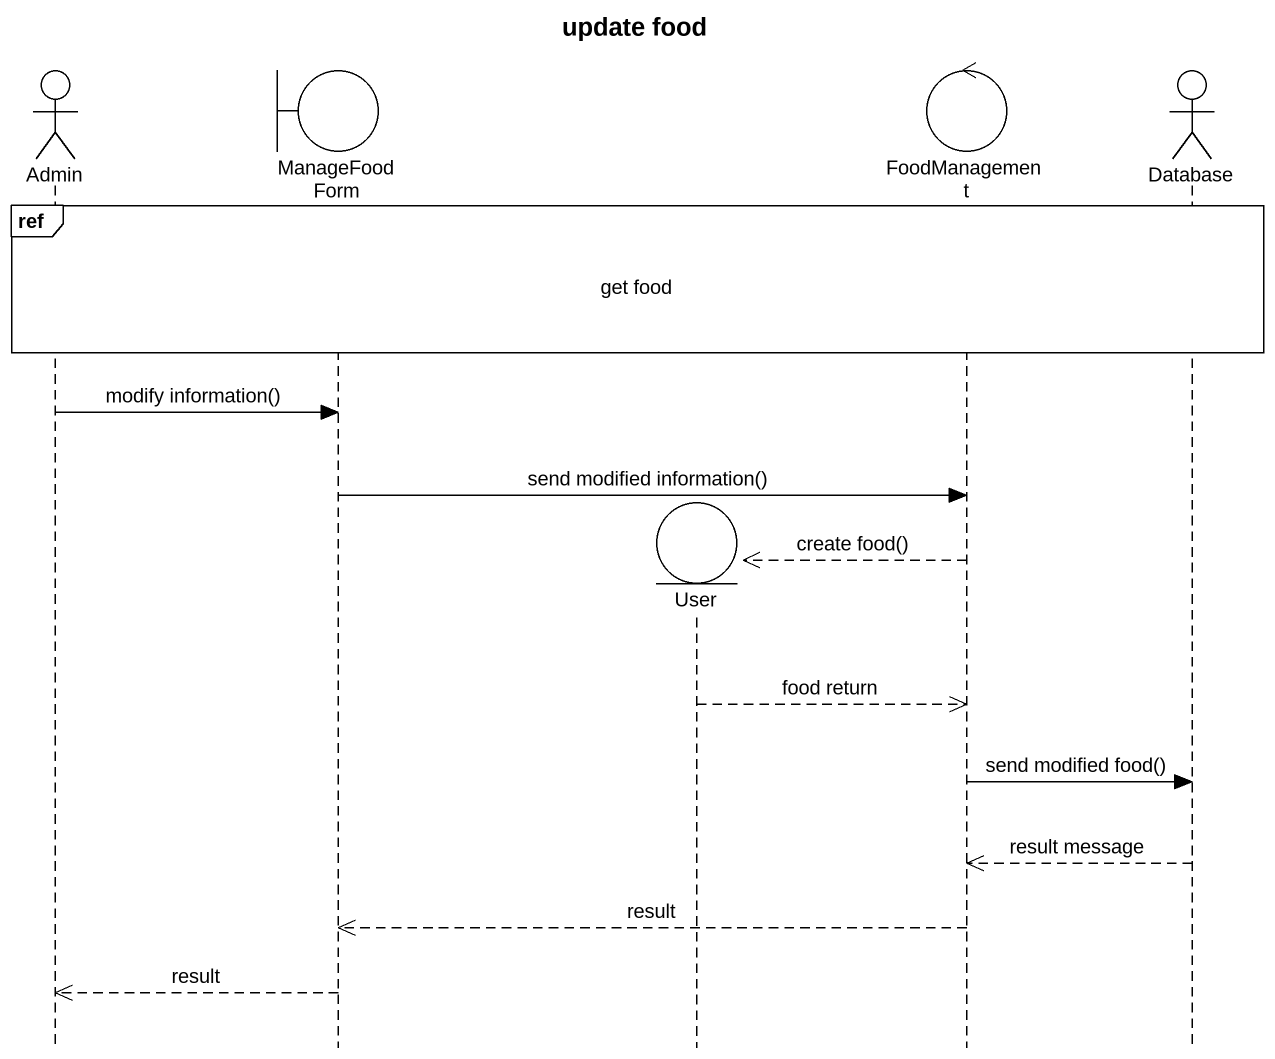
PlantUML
@startuml
title update food
hide footbox
actor Admin
boundary ManageFoodForm
entity User
control FoodManagement
actor "Database" as Database_

ref over Admin, ManageFoodForm, User, FoodManagement, Database_ : get food
Admin -> ManageFoodForm : modify information()
ManageFoodForm -> FoodManagement : send modified information()
FoodManagement -->> User ** : create food()
User -->> FoodManagement : food return
FoodManagement -> Database_ : send modified food()
Database_ -->> FoodManagement : result message
FoodManagement -->> ManageFoodForm : result
ManageFoodForm -->> Admin : result
@enduml
